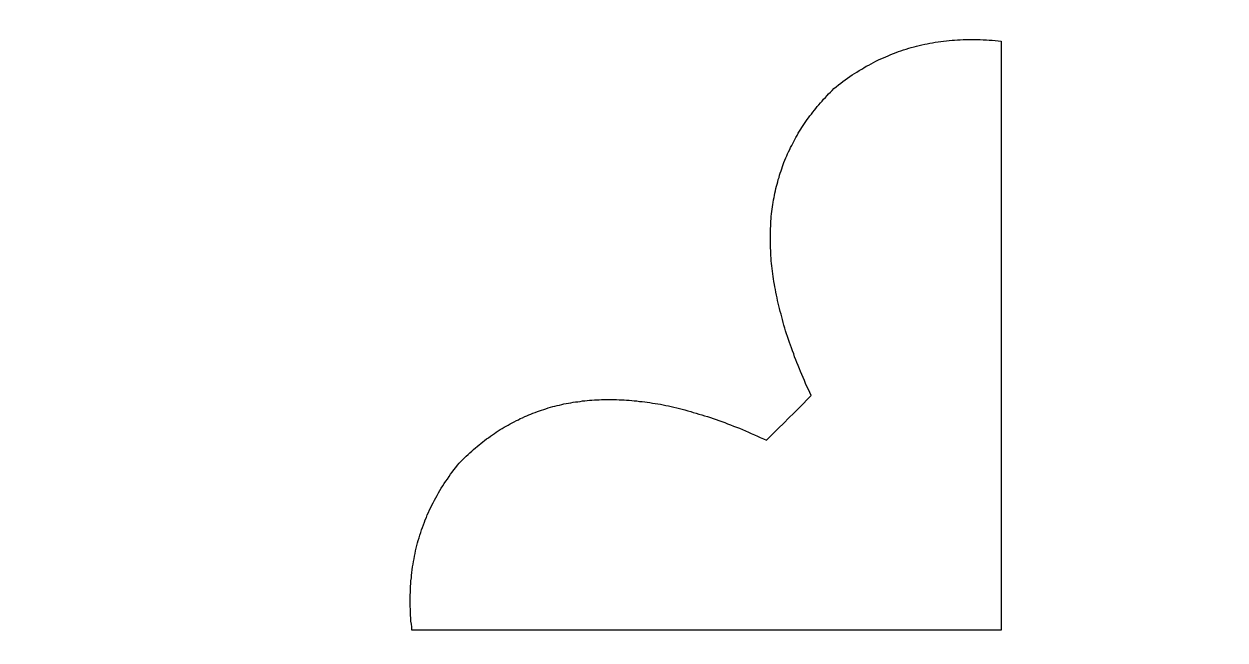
# Model space of a CAD drawing. Header units: centimetres. Extents: x -27 to -9, y -0.6 to 9.
# Drawn here: x -17.731 to -17.088, y 4.623 to 4.953 of the extents above; entities that cross this region are included whole.
import ezdxf

# ---------------------------------------------------------------- set-up
doc = ezdxf.new("R2010")
doc.units = ezdxf.units.CM
doc.header["$MEASUREMENT"] = 0
doc.layers.add('layer 1', color=7, linetype='Continuous')

msp = doc.modelspace()

# ---------------------------------------------------------------- linework, layer by layer
at = {"layer": 'layer 1', "color": 39}
for points, knots in [([(-18.37453, 8.99738), (-18.37453, 8.99738), (-8.9959, 8.99738), (-8.9959, 8.99738), (-8.9959, 8.99738), (-8.9959, 8.99738), (-8.9959, 4.42195), (-8.9959, 4.42195), (-8.9959, 4.42195), (-8.9959, 4.42195), (-18.37453, 4.42195), (-18.37453, 4.42195), (-18.37453, 4.42195), (-18.37453, 4.42195), (-18.37453, 8.99738), (-18.37453, 8.99738)], [0, 0, 0, 0, 0.2, 0.2, 0.2, 0.2, 0.4, 0.4, 0.4, 0.4, 0.6, 0.6, 0.6, 0.6, 1, 1, 1, 1]), ([(-18.25833, 8.86746), (-18.25833, 8.86746), (-9.11209, 8.86746), (-9.11209, 8.86746), (-9.11209, 8.86746), (-9.11209, 8.86746), (-9.11209, 4.52442), (-9.11209, 4.52442), (-9.11209, 4.52442), (-9.11209, 4.52442), (-18.25833, 4.52442), (-18.25833, 4.52442), (-18.25833, 4.52442), (-18.25833, 4.52442), (-18.25833, 8.86746), (-18.25833, 8.86746)], [0, 0, 0, 0, 0.2, 0.2, 0.2, 0.2, 0.4, 0.4, 0.4, 0.4, 0.6, 0.6, 0.6, 0.6, 1, 1, 1, 1]), ([(-17.33335, 4.73005), (-17.33335, 4.73005), (-17.33335, 4.73005), (-17.33335, 4.73005), (-17.33335, 4.73005), (-17.33335, 4.73005), (-17.33502, 4.73084), (-17.33502, 4.73084), (-17.33502, 4.73084), (-17.33502, 4.73084), (-17.33669, 4.73153), (-17.33669, 4.73153), (-17.33669, 4.73153), (-17.33669, 4.73153), (-17.33817, 4.73222), (-17.33817, 4.73222), (-17.33817, 4.73222), (-17.33817, 4.73222), (-17.33984, 4.733), (-17.33984, 4.733), (-17.33984, 4.733), (-17.33984, 4.733), (-17.34151, 4.73369), (-17.34151, 4.73369), (-17.34151, 4.73369), (-17.34151, 4.73369), (-17.34309, 4.73438), (-17.34309, 4.73438), (-17.34309, 4.73438), (-17.34309, 4.73438), (-17.34466, 4.73507), (-17.34466, 4.73507), (-17.34466, 4.73507), (-17.34466, 4.73507), (-17.34624, 4.73576), (-17.34624, 4.73576), (-17.34624, 4.73576), (-17.34624, 4.73576), (-17.34791, 4.73645), (-17.34791, 4.73645), (-17.34791, 4.73645), (-17.34791, 4.73645), (-17.34938, 4.73713), (-17.34938, 4.73713), (-17.34938, 4.73713), (-17.34938, 4.73713), (-17.35096, 4.73763), (-17.35096, 4.73763), (-17.35096, 4.73763), (-17.35096, 4.73763), (-17.35263, 4.73832), (-17.35263, 4.73832), (-17.35263, 4.73832), (-17.35263, 4.73832), (-17.3542, 4.73891), (-17.3542, 4.73891), (-17.3542, 4.73891), (-17.3542, 4.73891), (-17.35568, 4.7395), (-17.35568, 4.7395), (-17.35568, 4.7395), (-17.35568, 4.7395), (-17.35725, 4.74009), (-17.35725, 4.74009), (-17.35725, 4.74009), (-17.35725, 4.74009), (-17.35883, 4.74058), (-17.35883, 4.74058), (-17.35883, 4.74058), (-17.35883, 4.74058), (-17.3604, 4.74117), (-17.3604, 4.74117), (-17.3604, 4.74117), (-17.3604, 4.74117), (-17.36188, 4.74176), (-17.36188, 4.74176), (-17.36188, 4.74176), (-17.36188, 4.74176), (-17.36345, 4.74225), (-17.36345, 4.74225), (-17.36345, 4.74225), (-17.36345, 4.74225), (-17.36503, 4.74274), (-17.36503, 4.74274), (-17.36503, 4.74274), (-17.36503, 4.74274), (-17.3665, 4.74323), (-17.3665, 4.74323), (-17.3665, 4.74323), (-17.3665, 4.74323), (-17.36798, 4.74363), (-17.36798, 4.74363), (-17.36798, 4.74363), (-17.36798, 4.74363), (-17.36955, 4.74412), (-17.36955, 4.74412), (-17.36955, 4.74412), (-17.36955, 4.74412), (-17.37103, 4.74461), (-17.37103, 4.74461), (-17.37103, 4.74461), (-17.37103, 4.74461), (-17.3726, 4.74501), (-17.3726, 4.74501), (-17.3726, 4.74501), (-17.3726, 4.74501), (-17.37398, 4.7455), (-17.37398, 4.7455), (-17.37398, 4.7455), (-17.37398, 4.7455), (-17.37556, 4.74589), (-17.37556, 4.74589), (-17.37556, 4.74589), (-17.37556, 4.74589), (-17.37703, 4.74628), (-17.37703, 4.74628), (-17.37703, 4.74628), (-17.37703, 4.74628), (-17.37851, 4.74668), (-17.37851, 4.74668), (-17.37851, 4.74668), (-17.37851, 4.74668), (-17.37998, 4.74707), (-17.37998, 4.74707), (-17.37998, 4.74707), (-17.37998, 4.74707), (-17.38146, 4.74737), (-17.38146, 4.74737), (-17.38146, 4.74737), (-17.38146, 4.74737), (-17.38293, 4.74776), (-17.38293, 4.74776), (-17.38293, 4.74776), (-17.38293, 4.74776), (-17.38441, 4.74806), (-17.38441, 4.74806), (-17.38441, 4.74806), (-17.38441, 4.74806), (-17.38589, 4.74845), (-17.38589, 4.74845), (-17.38589, 4.74845), (-17.38589, 4.74845), (-17.38726, 4.74874), (-17.38726, 4.74874), (-17.38726, 4.74874), (-17.38726, 4.74874), (-17.38874, 4.74904), (-17.38874, 4.74904), (-17.38874, 4.74904), (-17.38874, 4.74904), (-17.39012, 4.74933), (-17.39012, 4.74933), (-17.39012, 4.74933), (-17.39012, 4.74933), (-17.39159, 4.74953), (-17.39159, 4.74953), (-17.39159, 4.74953), (-17.39159, 4.74953), (-17.39297, 4.74983), (-17.39297, 4.74983), (-17.39297, 4.74983), (-17.39297, 4.74983), (-17.39445, 4.74993), (-17.39445, 4.74993), (-17.39445, 4.74993), (-17.39445, 4.74993), (-17.39582, 4.75022), (-17.39582, 4.75022), (-17.39582, 4.75022), (-17.39582, 4.75022), (-17.3973, 4.75042), (-17.3973, 4.75042), (-17.3973, 4.75042), (-17.3973, 4.75042), (-17.39858, 4.75061), (-17.39858, 4.75061), (-17.39858, 4.75061), (-17.39858, 4.75061), (-17.40005, 4.75081), (-17.40005, 4.75081), (-17.40005, 4.75081), (-17.40005, 4.75081), (-17.40143, 4.75091), (-17.40143, 4.75091), (-17.40143, 4.75091), (-17.40143, 4.75091), (-17.40281, 4.75111), (-17.40281, 4.75111), (-17.40281, 4.75111), (-17.40281, 4.75111), (-17.40428, 4.7512), (-17.40428, 4.7512), (-17.40428, 4.7512), (-17.40428, 4.7512), (-17.40556, 4.7514), (-17.40556, 4.7514), (-17.40556, 4.7514), (-17.40556, 4.7514), (-17.40694, 4.7515), (-17.40694, 4.7515), (-17.40694, 4.7515), (-17.40694, 4.7515), (-17.40832, 4.7516), (-17.40832, 4.7516), (-17.40832, 4.7516), (-17.40832, 4.7516), (-17.4097, 4.7517), (-17.4097, 4.7517), (-17.4097, 4.7517), (-17.4097, 4.7517), (-17.41097, 4.75179), (-17.41097, 4.75179), (-17.41097, 4.75179), (-17.41097, 4.75179), (-17.41235, 4.75179), (-17.41235, 4.75179), (-17.41235, 4.75179), (-17.41235, 4.75179), (-17.41373, 4.75189), (-17.41373, 4.75189), (-17.41373, 4.75189), (-17.41373, 4.75189), (-17.41511, 4.75189), (-17.41511, 4.75189), (-17.41511, 4.75189), (-17.41511, 4.75189), (-17.41639, 4.75189), (-17.41639, 4.75189), (-17.41639, 4.75189), (-17.41639, 4.75189), (-17.41767, 4.75189), (-17.41767, 4.75189), (-17.41767, 4.75189), (-17.41767, 4.75189), (-17.41904, 4.75189), (-17.41904, 4.75189), (-17.41904, 4.75189), (-17.41904, 4.75189), (-17.42032, 4.75189), (-17.42032, 4.75189), (-17.42032, 4.75189), (-17.42032, 4.75189), (-17.4217, 4.75189), (-17.4217, 4.75189), (-17.4217, 4.75189), (-17.4217, 4.75189), (-17.42298, 4.75179), (-17.42298, 4.75179), (-17.42298, 4.75179), (-17.42298, 4.75179), (-17.42426, 4.75179), (-17.42426, 4.75179), (-17.42426, 4.75179), (-17.42426, 4.75179), (-17.42554, 4.7517), (-17.42554, 4.7517), (-17.42554, 4.7517), (-17.42554, 4.7517), (-17.42691, 4.7516), (-17.42691, 4.7516), (-17.42691, 4.7516), (-17.42691, 4.7516), (-17.42819, 4.7515), (-17.42819, 4.7515), (-17.42819, 4.7515), (-17.42819, 4.7515), (-17.42937, 4.7514), (-17.42937, 4.7514), (-17.42937, 4.7514), (-17.42937, 4.7514), (-17.43065, 4.7512), (-17.43065, 4.7512), (-17.43065, 4.7512), (-17.43065, 4.7512), (-17.43193, 4.75111), (-17.43193, 4.75111), (-17.43193, 4.75111), (-17.43193, 4.75111), (-17.43321, 4.75091), (-17.43321, 4.75091), (-17.43321, 4.75091), (-17.43321, 4.75091), (-17.43449, 4.75071), (-17.43449, 4.75071), (-17.43449, 4.75071), (-17.43449, 4.75071), (-17.43567, 4.75061), (-17.43567, 4.75061), (-17.43567, 4.75061), (-17.43567, 4.75061), (-17.43695, 4.75042), (-17.43695, 4.75042), (-17.43695, 4.75042), (-17.43695, 4.75042), (-17.43823, 4.75012), (-17.43823, 4.75012), (-17.43823, 4.75012), (-17.43823, 4.75012), (-17.43941, 4.74993), (-17.43941, 4.74993), (-17.43941, 4.74993), (-17.43941, 4.74993), (-17.44069, 4.74983), (-17.44069, 4.74983), (-17.44069, 4.74983), (-17.44069, 4.74983), (-17.44187, 4.74953), (-17.44187, 4.74953), (-17.44187, 4.74953), (-17.44187, 4.74953), (-17.44305, 4.74924), (-17.44305, 4.74924), (-17.44305, 4.74924), (-17.44305, 4.74924), (-17.44433, 4.74894), (-17.44433, 4.74894), (-17.44433, 4.74894), (-17.44433, 4.74894), (-17.44551, 4.74865), (-17.44551, 4.74865), (-17.44551, 4.74865), (-17.44551, 4.74865), (-17.44679, 4.74835), (-17.44679, 4.74835), (-17.44679, 4.74835), (-17.44679, 4.74835), (-17.44787, 4.74806), (-17.44787, 4.74806), (-17.44787, 4.74806), (-17.44787, 4.74806), (-17.44905, 4.74776), (-17.44905, 4.74776), (-17.44905, 4.74776), (-17.44905, 4.74776), (-17.45033, 4.74737), (-17.45033, 4.74737), (-17.45033, 4.74737), (-17.45033, 4.74737), (-17.45151, 4.74697), (-17.45151, 4.74697), (-17.45151, 4.74697), (-17.45151, 4.74697), (-17.45269, 4.74658), (-17.45269, 4.74658), (-17.45269, 4.74658), (-17.45269, 4.74658), (-17.45387, 4.74619), (-17.45387, 4.74619), (-17.45387, 4.74619), (-17.45387, 4.74619), (-17.45495, 4.74579), (-17.45495, 4.74579), (-17.45495, 4.74579), (-17.45495, 4.74579), (-17.45613, 4.7454), (-17.45613, 4.7454), (-17.45613, 4.7454), (-17.45613, 4.7454), (-17.45732, 4.74501), (-17.45732, 4.74501), (-17.45732, 4.74501), (-17.45732, 4.74501), (-17.4585, 4.74451), (-17.4585, 4.74451), (-17.4585, 4.74451), (-17.4585, 4.74451), (-17.45958, 4.74402), (-17.45958, 4.74402), (-17.45958, 4.74402), (-17.45958, 4.74402), (-17.46066, 4.74363), (-17.46066, 4.74363), (-17.46066, 4.74363), (-17.46066, 4.74363), (-17.46184, 4.74323), (-17.46184, 4.74323), (-17.46184, 4.74323), (-17.46184, 4.74323), (-17.46292, 4.74274), (-17.46292, 4.74274), (-17.46292, 4.74274), (-17.46292, 4.74274), (-17.4641, 4.74215), (-17.4641, 4.74215), (-17.4641, 4.74215), (-17.4641, 4.74215), (-17.46528, 4.74166), (-17.46528, 4.74166), (-17.46528, 4.74166), (-17.46528, 4.74166), (-17.46627, 4.74107), (-17.46627, 4.74107), (-17.46627, 4.74107), (-17.46627, 4.74107), (-17.46735, 4.74058), (-17.46735, 4.74058), (-17.46735, 4.74058), (-17.46735, 4.74058), (-17.46853, 4.73999), (-17.46853, 4.73999), (-17.46853, 4.73999), (-17.46853, 4.73999), (-17.46961, 4.7394), (-17.46961, 4.7394), (-17.46961, 4.7394), (-17.46961, 4.7394), (-17.4707, 4.73881), (-17.4707, 4.73881), (-17.4707, 4.73881), (-17.4707, 4.73881), (-17.47178, 4.73822), (-17.47178, 4.73822), (-17.47178, 4.73822), (-17.47178, 4.73822), (-17.47276, 4.73753), (-17.47276, 4.73753), (-17.47276, 4.73753), (-17.47276, 4.73753), (-17.47384, 4.73704), (-17.47384, 4.73704), (-17.47384, 4.73704), (-17.47384, 4.73704), (-17.47493, 4.73635), (-17.47493, 4.73635), (-17.47493, 4.73635), (-17.47493, 4.73635), (-17.47601, 4.73576), (-17.47601, 4.73576), (-17.47601, 4.73576), (-17.47601, 4.73576), (-17.47709, 4.73507), (-17.47709, 4.73507), (-17.47709, 4.73507), (-17.47709, 4.73507), (-17.47817, 4.73438), (-17.47817, 4.73438), (-17.47817, 4.73438), (-17.47817, 4.73438), (-17.47916, 4.73359), (-17.47916, 4.73359), (-17.47916, 4.73359), (-17.47916, 4.73359), (-17.48024, 4.7329), (-17.48024, 4.7329), (-17.48024, 4.7329), (-17.48024, 4.7329), (-17.48122, 4.73222), (-17.48122, 4.73222), (-17.48122, 4.73222), (-17.48122, 4.73222), (-17.48231, 4.73143), (-17.48231, 4.73143), (-17.48231, 4.73143), (-17.48231, 4.73143), (-17.48329, 4.73074), (-17.48329, 4.73074), (-17.48329, 4.73074), (-17.48329, 4.73074), (-17.48437, 4.72995), (-17.48437, 4.72995), (-17.48437, 4.72995), (-17.48437, 4.72995), (-17.48526, 4.72917), (-17.48526, 4.72917), (-17.48526, 4.72917), (-17.48526, 4.72917), (-17.48634, 4.72838), (-17.48634, 4.72838), (-17.48634, 4.72838), (-17.48634, 4.72838), (-17.48732, 4.72759), (-17.48732, 4.72759), (-17.48732, 4.72759), (-17.48732, 4.72759), (-17.48831, 4.72671), (-17.48831, 4.72671), (-17.48831, 4.72671), (-17.48831, 4.72671), (-17.48929, 4.72592), (-17.48929, 4.72592), (-17.48929, 4.72592), (-17.48929, 4.72592), (-17.49037, 4.72513), (-17.49037, 4.72513), (-17.49037, 4.72513), (-17.49037, 4.72513), (-17.49126, 4.72425), (-17.49126, 4.72425), (-17.49126, 4.72425), (-17.49126, 4.72425), (-17.49224, 4.72336), (-17.49224, 4.72336), (-17.49224, 4.72336), (-17.49224, 4.72336), (-17.49323, 4.72247), (-17.49323, 4.72247), (-17.49323, 4.72247), (-17.49323, 4.72247), (-17.49421, 4.72159), (-17.49421, 4.72159), (-17.49421, 4.72159), (-17.49421, 4.72159), (-17.4951, 4.72061), (-17.4951, 4.72061), (-17.4951, 4.72061), (-17.4951, 4.72061), (-17.49608, 4.71972), (-17.49608, 4.71972), (-17.49608, 4.71972), (-17.49608, 4.71972), (-17.49697, 4.71883), (-17.49697, 4.71883), (-17.49697, 4.71883), (-17.49697, 4.71883), (-17.49795, 4.71785), (-17.49795, 4.71785), (-17.49795, 4.71785), (-17.49795, 4.71785), (-17.49795, 4.71785), (-17.49795, 4.71785), (-17.49795, 4.71785), (-17.49795, 4.71785), (-17.49893, 4.71667), (-17.49893, 4.71667), (-17.49893, 4.71667), (-17.49893, 4.71667), (-17.49982, 4.71549), (-17.49982, 4.71549), (-17.49982, 4.71549), (-17.49982, 4.71549), (-17.5008, 4.71421), (-17.5008, 4.71421), (-17.5008, 4.71421), (-17.5008, 4.71421), (-17.50169, 4.71303), (-17.50169, 4.71303), (-17.50169, 4.71303), (-17.50169, 4.71303), (-17.50267, 4.71185), (-17.50267, 4.71185), (-17.50267, 4.71185), (-17.50267, 4.71185), (-17.50346, 4.71057), (-17.50346, 4.71057), (-17.50346, 4.71057), (-17.50346, 4.71057), (-17.50434, 4.70929), (-17.50434, 4.70929), (-17.50434, 4.70929), (-17.50434, 4.70929), (-17.50513, 4.70811), (-17.50513, 4.70811), (-17.50513, 4.70811), (-17.50513, 4.70811), (-17.50602, 4.70683), (-17.50602, 4.70683), (-17.50602, 4.70683), (-17.50602, 4.70683), (-17.5068, 4.70565), (-17.5068, 4.70565), (-17.5068, 4.70565), (-17.5068, 4.70565), (-17.50759, 4.70437), (-17.50759, 4.70437), (-17.50759, 4.70437), (-17.50759, 4.70437), (-17.50838, 4.70309), (-17.50838, 4.70309), (-17.50838, 4.70309), (-17.50838, 4.70309), (-17.50917, 4.70181), (-17.50917, 4.70181), (-17.50917, 4.70181), (-17.50917, 4.70181), (-17.50976, 4.70053), (-17.50976, 4.70053), (-17.50976, 4.70053), (-17.50976, 4.70053), (-17.51054, 4.69926), (-17.51054, 4.69926), (-17.51054, 4.69926), (-17.51054, 4.69926), (-17.51123, 4.69798), (-17.51123, 4.69798), (-17.51123, 4.69798), (-17.51123, 4.69798), (-17.51192, 4.6966), (-17.51192, 4.6966), (-17.51192, 4.6966), (-17.51192, 4.6966), (-17.51261, 4.69532), (-17.51261, 4.69532), (-17.51261, 4.69532), (-17.51261, 4.69532), (-17.5132, 4.69404), (-17.5132, 4.69404), (-17.5132, 4.69404), (-17.5132, 4.69404), (-17.51389, 4.69276), (-17.51389, 4.69276), (-17.51389, 4.69276), (-17.51389, 4.69276), (-17.51448, 4.69138), (-17.51448, 4.69138), (-17.51448, 4.69138), (-17.51448, 4.69138), (-17.51507, 4.69001), (-17.51507, 4.69001), (-17.51507, 4.69001), (-17.51507, 4.69001), (-17.51556, 4.68873), (-17.51556, 4.68873), (-17.51556, 4.68873), (-17.51556, 4.68873), (-17.51615, 4.68745), (-17.51615, 4.68745), (-17.51615, 4.68745), (-17.51615, 4.68745), (-17.51664, 4.68607), (-17.51664, 4.68607), (-17.51664, 4.68607), (-17.51664, 4.68607), (-17.51714, 4.68469), (-17.51714, 4.68469), (-17.51714, 4.68469), (-17.51714, 4.68469), (-17.51773, 4.68332), (-17.51773, 4.68332), (-17.51773, 4.68332), (-17.51773, 4.68332), (-17.51822, 4.68204), (-17.51822, 4.68204), (-17.51822, 4.68204), (-17.51822, 4.68204), (-17.51861, 4.68056), (-17.51861, 4.68056), (-17.51861, 4.68056), (-17.51861, 4.68056), (-17.5191, 4.67918), (-17.5191, 4.67918), (-17.5191, 4.67918), (-17.5191, 4.67918), (-17.5195, 4.67781), (-17.5195, 4.67781), (-17.5195, 4.67781), (-17.5195, 4.67781), (-17.51989, 4.67633), (-17.51989, 4.67633), (-17.51989, 4.67633), (-17.51989, 4.67633), (-17.52028, 4.67505), (-17.52028, 4.67505), (-17.52028, 4.67505), (-17.52028, 4.67505), (-17.52068, 4.67358), (-17.52068, 4.67358), (-17.52068, 4.67358), (-17.52068, 4.67358), (-17.52107, 4.6722), (-17.52107, 4.6722), (-17.52107, 4.6722), (-17.52107, 4.6722), (-17.52137, 4.67072), (-17.52137, 4.67072), (-17.52137, 4.67072), (-17.52137, 4.67072), (-17.52166, 4.66935), (-17.52166, 4.66935), (-17.52166, 4.66935), (-17.52166, 4.66935), (-17.52196, 4.66787), (-17.52196, 4.66787), (-17.52196, 4.66787), (-17.52196, 4.66787), (-17.52215, 4.66649), (-17.52215, 4.66649), (-17.52215, 4.66649), (-17.52215, 4.66649), (-17.52245, 4.66502), (-17.52245, 4.66502), (-17.52245, 4.66502), (-17.52245, 4.66502), (-17.52274, 4.66364), (-17.52274, 4.66364), (-17.52274, 4.66364), (-17.52274, 4.66364), (-17.52294, 4.66216), (-17.52294, 4.66216), (-17.52294, 4.66216), (-17.52294, 4.66216), (-17.52314, 4.66059), (-17.52314, 4.66059), (-17.52314, 4.66059), (-17.52314, 4.66059), (-17.52333, 4.65911), (-17.52333, 4.65911), (-17.52333, 4.65911), (-17.52333, 4.65911), (-17.52353, 4.65764), (-17.52353, 4.65764), (-17.52353, 4.65764), (-17.52353, 4.65764), (-17.52363, 4.65626), (-17.52363, 4.65626), (-17.52363, 4.65626), (-17.52363, 4.65626), (-17.52383, 4.65469), (-17.52383, 4.65469), (-17.52383, 4.65469), (-17.52383, 4.65469), (-17.52392, 4.65321), (-17.52392, 4.65321), (-17.52392, 4.65321), (-17.52392, 4.65321), (-17.52402, 4.65164), (-17.52402, 4.65164), (-17.52402, 4.65164), (-17.52402, 4.65164), (-17.52412, 4.65026), (-17.52412, 4.65026), (-17.52412, 4.65026), (-17.52412, 4.65026), (-17.52412, 4.64868), (-17.52412, 4.64868), (-17.52412, 4.64868), (-17.52412, 4.64868), (-17.52422, 4.64711), (-17.52422, 4.64711), (-17.52422, 4.64711), (-17.52422, 4.64711), (-17.52422, 4.64554), (-17.52422, 4.64554), (-17.52422, 4.64554), (-17.52422, 4.64554), (-17.52422, 4.64416), (-17.52422, 4.64416), (-17.52422, 4.64416), (-17.52422, 4.64416), (-17.52422, 4.64258), (-17.52422, 4.64258), (-17.52422, 4.64258), (-17.52422, 4.64258), (-17.52422, 4.64101), (-17.52422, 4.64101), (-17.52422, 4.64101), (-17.52422, 4.64101), (-17.52412, 4.63944), (-17.52412, 4.63944), (-17.52412, 4.63944), (-17.52412, 4.63944), (-17.52412, 4.63786), (-17.52412, 4.63786), (-17.52412, 4.63786), (-17.52412, 4.63786), (-17.52402, 4.63629), (-17.52402, 4.63629), (-17.52402, 4.63629), (-17.52402, 4.63629), (-17.52392, 4.63471), (-17.52392, 4.63471), (-17.52392, 4.63471), (-17.52392, 4.63471), (-17.52383, 4.63314), (-17.52383, 4.63314), (-17.52383, 4.63314), (-17.52383, 4.63314), (-17.52363, 4.63156), (-17.52363, 4.63156), (-17.52363, 4.63156), (-17.52363, 4.63156), (-17.52343, 4.62999), (-17.52343, 4.62999), (-17.52343, 4.62999), (-17.52343, 4.62999), (-17.52333, 4.62832), (-17.52333, 4.62832), (-17.52333, 4.62832), (-17.52333, 4.62832), (-17.20771, 4.62832), (-17.20771, 4.62832), (-17.20771, 4.62832), (-17.20771, 4.62832), (-17.20771, 4.94395), (-17.20771, 4.94395), (-17.20771, 4.94395), (-17.20771, 4.94395), (-17.20771, 4.94395), (-17.20771, 4.94395), (-17.20771, 4.94395), (-17.20771, 4.94395), (-17.20928, 4.94414), (-17.20928, 4.94414), (-17.20928, 4.94414), (-17.20928, 4.94414), (-17.21085, 4.94424), (-17.21085, 4.94424), (-17.21085, 4.94424), (-17.21085, 4.94424), (-17.21253, 4.94444), (-17.21253, 4.94444), (-17.21253, 4.94444), (-17.21253, 4.94444), (-17.2141, 4.94454), (-17.2141, 4.94454), (-17.2141, 4.94454), (-17.2141, 4.94454), (-17.21558, 4.94463), (-17.21558, 4.94463), (-17.21558, 4.94463), (-17.21558, 4.94463), (-17.21725, 4.94473), (-17.21725, 4.94473), (-17.21725, 4.94473), (-17.21725, 4.94473), (-17.21882, 4.94483), (-17.21882, 4.94483), (-17.21882, 4.94483), (-17.21882, 4.94483), (-17.2203, 4.94483), (-17.2203, 4.94483), (-17.2203, 4.94483), (-17.2203, 4.94483), (-17.22187, 4.94483), (-17.22187, 4.94483), (-17.22187, 4.94483), (-17.22187, 4.94483), (-17.22345, 4.94493), (-17.22345, 4.94493), (-17.22345, 4.94493), (-17.22345, 4.94493), (-17.22502, 4.94483), (-17.22502, 4.94483), (-17.22502, 4.94483), (-17.22502, 4.94483), (-17.2264, 4.94483), (-17.2264, 4.94483), (-17.2264, 4.94483), (-17.2264, 4.94483), (-17.22797, 4.94483), (-17.22797, 4.94483), (-17.22797, 4.94483), (-17.22797, 4.94483), (-17.22955, 4.94473), (-17.22955, 4.94473), (-17.22955, 4.94473), (-17.22955, 4.94473), (-17.23102, 4.94463), (-17.23102, 4.94463), (-17.23102, 4.94463), (-17.23102, 4.94463), (-17.2326, 4.94454), (-17.2326, 4.94454), (-17.2326, 4.94454), (-17.2326, 4.94454), (-17.23397, 4.94444), (-17.23397, 4.94444), (-17.23397, 4.94444), (-17.23397, 4.94444), (-17.23555, 4.94434), (-17.23555, 4.94434), (-17.23555, 4.94434), (-17.23555, 4.94434), (-17.23702, 4.94414), (-17.23702, 4.94414), (-17.23702, 4.94414), (-17.23702, 4.94414), (-17.2385, 4.94395), (-17.2385, 4.94395), (-17.2385, 4.94395), (-17.2385, 4.94395), (-17.23998, 4.94375), (-17.23998, 4.94375), (-17.23998, 4.94375), (-17.23998, 4.94375), (-17.24145, 4.94355), (-17.24145, 4.94355), (-17.24145, 4.94355), (-17.24145, 4.94355), (-17.24293, 4.94336), (-17.24293, 4.94336), (-17.24293, 4.94336), (-17.24293, 4.94336), (-17.2444, 4.94306), (-17.2444, 4.94306), (-17.2444, 4.94306), (-17.2444, 4.94306), (-17.24578, 4.94286), (-17.24578, 4.94286), (-17.24578, 4.94286), (-17.24578, 4.94286), (-17.24726, 4.94257), (-17.24726, 4.94257), (-17.24726, 4.94257), (-17.24726, 4.94257), (-17.24863, 4.94227), (-17.24863, 4.94227), (-17.24863, 4.94227), (-17.24863, 4.94227), (-17.25011, 4.94198), (-17.25011, 4.94198), (-17.25011, 4.94198), (-17.25011, 4.94198), (-17.25149, 4.94158), (-17.25149, 4.94158), (-17.25149, 4.94158), (-17.25149, 4.94158), (-17.25296, 4.94129), (-17.25296, 4.94129), (-17.25296, 4.94129), (-17.25296, 4.94129), (-17.25434, 4.9409), (-17.25434, 4.9409), (-17.25434, 4.9409), (-17.25434, 4.9409), (-17.25582, 4.9405), (-17.25582, 4.9405), (-17.25582, 4.9405), (-17.25582, 4.9405), (-17.25719, 4.94021), (-17.25719, 4.94021), (-17.25719, 4.94021), (-17.25719, 4.94021), (-17.25847, 4.93972), (-17.25847, 4.93972), (-17.25847, 4.93972), (-17.25847, 4.93972), (-17.25995, 4.93932), (-17.25995, 4.93932), (-17.25995, 4.93932), (-17.25995, 4.93932), (-17.26133, 4.93883), (-17.26133, 4.93883), (-17.26133, 4.93883), (-17.26133, 4.93883), (-17.2627, 4.93834), (-17.2627, 4.93834), (-17.2627, 4.93834), (-17.2627, 4.93834), (-17.26398, 4.93785), (-17.26398, 4.93785), (-17.26398, 4.93785), (-17.26398, 4.93785), (-17.26536, 4.93726), (-17.26536, 4.93726), (-17.26536, 4.93726), (-17.26536, 4.93726), (-17.26674, 4.93676), (-17.26674, 4.93676), (-17.26674, 4.93676), (-17.26674, 4.93676), (-17.26812, 4.93617), (-17.26812, 4.93617), (-17.26812, 4.93617), (-17.26812, 4.93617), (-17.26949, 4.93558), (-17.26949, 4.93558), (-17.26949, 4.93558), (-17.26949, 4.93558), (-17.27067, 4.93499), (-17.27067, 4.93499), (-17.27067, 4.93499), (-17.27067, 4.93499), (-17.27205, 4.9344), (-17.27205, 4.9344), (-17.27205, 4.9344), (-17.27205, 4.9344), (-17.27343, 4.93391), (-17.27343, 4.93391), (-17.27343, 4.93391), (-17.27343, 4.93391), (-17.27471, 4.93322), (-17.27471, 4.93322), (-17.27471, 4.93322), (-17.27471, 4.93322), (-17.27599, 4.93253), (-17.27599, 4.93253), (-17.27599, 4.93253), (-17.27599, 4.93253), (-17.27727, 4.93184), (-17.27727, 4.93184), (-17.27727, 4.93184), (-17.27727, 4.93184), (-17.27854, 4.93116), (-17.27854, 4.93116), (-17.27854, 4.93116), (-17.27854, 4.93116), (-17.27992, 4.93047), (-17.27992, 4.93047), (-17.27992, 4.93047), (-17.27992, 4.93047), (-17.2812, 4.92968), (-17.2812, 4.92968), (-17.2812, 4.92968), (-17.2812, 4.92968), (-17.28238, 4.92889), (-17.28238, 4.92889), (-17.28238, 4.92889), (-17.28238, 4.92889), (-17.28366, 4.9282), (-17.28366, 4.9282), (-17.28366, 4.9282), (-17.28366, 4.9282), (-17.28494, 4.92742), (-17.28494, 4.92742), (-17.28494, 4.92742), (-17.28494, 4.92742), (-17.28622, 4.92663), (-17.28622, 4.92663), (-17.28622, 4.92663), (-17.28622, 4.92663), (-17.2875, 4.92584), (-17.2875, 4.92584), (-17.2875, 4.92584), (-17.2875, 4.92584), (-17.28868, 4.92496), (-17.28868, 4.92496), (-17.28868, 4.92496), (-17.28868, 4.92496), (-17.28996, 4.92407), (-17.28996, 4.92407), (-17.28996, 4.92407), (-17.28996, 4.92407), (-17.29114, 4.92319), (-17.29114, 4.92319), (-17.29114, 4.92319), (-17.29114, 4.92319), (-17.29242, 4.9223), (-17.29242, 4.9223), (-17.29242, 4.9223), (-17.29242, 4.9223), (-17.2936, 4.92142), (-17.2936, 4.92142), (-17.2936, 4.92142), (-17.2936, 4.92142), (-17.29478, 4.92053), (-17.29478, 4.92053), (-17.29478, 4.92053), (-17.29478, 4.92053), (-17.29596, 4.91955), (-17.29596, 4.91955), (-17.29596, 4.91955), (-17.29596, 4.91955), (-17.29724, 4.91856), (-17.29724, 4.91856), (-17.29724, 4.91856), (-17.29724, 4.91856), (-17.29724, 4.91856), (-17.29724, 4.91856), (-17.29724, 4.91856), (-17.29724, 4.91856), (-17.29812, 4.91758), (-17.29812, 4.91758), (-17.29812, 4.91758), (-17.29812, 4.91758), (-17.29911, 4.91669), (-17.29911, 4.91669), (-17.29911, 4.91669), (-17.29911, 4.91669), (-17.30009, 4.91581), (-17.30009, 4.91581), (-17.30009, 4.91581), (-17.30009, 4.91581), (-17.30088, 4.91482), (-17.30088, 4.91482), (-17.30088, 4.91482), (-17.30088, 4.91482), (-17.30176, 4.91384), (-17.30176, 4.91384), (-17.30176, 4.91384), (-17.30176, 4.91384), (-17.30275, 4.91286), (-17.30275, 4.91286), (-17.30275, 4.91286), (-17.30275, 4.91286), (-17.30363, 4.91187), (-17.30363, 4.91187), (-17.30363, 4.91187), (-17.30363, 4.91187), (-17.30442, 4.91089), (-17.30442, 4.91089), (-17.30442, 4.91089), (-17.30442, 4.91089), (-17.30531, 4.9099), (-17.30531, 4.9099), (-17.30531, 4.9099), (-17.30531, 4.9099), (-17.30619, 4.90902), (-17.30619, 4.90902), (-17.30619, 4.90902), (-17.30619, 4.90902), (-17.30688, 4.90794), (-17.30688, 4.90794), (-17.30688, 4.90794), (-17.30688, 4.90794), (-17.30767, 4.90695), (-17.30767, 4.90695), (-17.30767, 4.90695), (-17.30767, 4.90695), (-17.30855, 4.90597), (-17.30855, 4.90597), (-17.30855, 4.90597), (-17.30855, 4.90597), (-17.30934, 4.90489), (-17.30934, 4.90489), (-17.30934, 4.90489), (-17.30934, 4.90489), (-17.31013, 4.9039), (-17.31013, 4.9039), (-17.31013, 4.9039), (-17.31013, 4.9039), (-17.31082, 4.90292), (-17.31082, 4.90292), (-17.31082, 4.90292), (-17.31082, 4.90292), (-17.3116, 4.90193), (-17.3116, 4.90193), (-17.3116, 4.90193), (-17.3116, 4.90193), (-17.31229, 4.90085), (-17.31229, 4.90085), (-17.31229, 4.90085), (-17.31229, 4.90085), (-17.31298, 4.89977), (-17.31298, 4.89977), (-17.31298, 4.89977), (-17.31298, 4.89977), (-17.31367, 4.89869), (-17.31367, 4.89869), (-17.31367, 4.89869), (-17.31367, 4.89869), (-17.31436, 4.8977), (-17.31436, 4.8977), (-17.31436, 4.8977), (-17.31436, 4.8977), (-17.31505, 4.89672), (-17.31505, 4.89672), (-17.31505, 4.89672), (-17.31505, 4.89672), (-17.31574, 4.89564), (-17.31574, 4.89564), (-17.31574, 4.89564), (-17.31574, 4.89564), (-17.31633, 4.89456), (-17.31633, 4.89456), (-17.31633, 4.89456), (-17.31633, 4.89456), (-17.31701, 4.89347), (-17.31701, 4.89347), (-17.31701, 4.89347), (-17.31701, 4.89347), (-17.3176, 4.89239), (-17.3176, 4.89239), (-17.3176, 4.89239), (-17.3176, 4.89239), (-17.31819, 4.89131), (-17.31819, 4.89131), (-17.31819, 4.89131), (-17.31819, 4.89131), (-17.31869, 4.89023), (-17.31869, 4.89023), (-17.31869, 4.89023), (-17.31869, 4.89023), (-17.31928, 4.88914), (-17.31928, 4.88914), (-17.31928, 4.88914), (-17.31928, 4.88914), (-17.31987, 4.88806), (-17.31987, 4.88806), (-17.31987, 4.88806), (-17.31987, 4.88806), (-17.32046, 4.88688), (-17.32046, 4.88688), (-17.32046, 4.88688), (-17.32046, 4.88688), (-17.32095, 4.8858), (-17.32095, 4.8858), (-17.32095, 4.8858), (-17.32095, 4.8858), (-17.32154, 4.88472), (-17.32154, 4.88472), (-17.32154, 4.88472), (-17.32154, 4.88472), (-17.32203, 4.88363), (-17.32203, 4.88363), (-17.32203, 4.88363), (-17.32203, 4.88363), (-17.32252, 4.88245), (-17.32252, 4.88245), (-17.32252, 4.88245), (-17.32252, 4.88245), (-17.32302, 4.88137), (-17.32302, 4.88137), (-17.32302, 4.88137), (-17.32302, 4.88137), (-17.32351, 4.88019), (-17.32351, 4.88019), (-17.32351, 4.88019), (-17.32351, 4.88019), (-17.324, 4.87901), (-17.324, 4.87901), (-17.324, 4.87901), (-17.324, 4.87901), (-17.32439, 4.87793), (-17.32439, 4.87793), (-17.32439, 4.87793), (-17.32439, 4.87793), (-17.32479, 4.87675), (-17.32479, 4.87675), (-17.32479, 4.87675), (-17.32479, 4.87675), (-17.32518, 4.87557), (-17.32518, 4.87557), (-17.32518, 4.87557), (-17.32518, 4.87557), (-17.32557, 4.87439), (-17.32557, 4.87439), (-17.32557, 4.87439), (-17.32557, 4.87439), (-17.32597, 4.87321), (-17.32597, 4.87321), (-17.32597, 4.87321), (-17.32597, 4.87321), (-17.32636, 4.87212), (-17.32636, 4.87212), (-17.32636, 4.87212), (-17.32636, 4.87212), (-17.32666, 4.87094), (-17.32666, 4.87094), (-17.32666, 4.87094), (-17.32666, 4.87094), (-17.32705, 4.86976), (-17.32705, 4.86976), (-17.32705, 4.86976), (-17.32705, 4.86976), (-17.32734, 4.86858), (-17.32734, 4.86858), (-17.32734, 4.86858), (-17.32734, 4.86858), (-17.32774, 4.8673), (-17.32774, 4.8673), (-17.32774, 4.8673), (-17.32774, 4.8673), (-17.32803, 4.86622), (-17.32803, 4.86622), (-17.32803, 4.86622), (-17.32803, 4.86622), (-17.32833, 4.86494), (-17.32833, 4.86494), (-17.32833, 4.86494), (-17.32833, 4.86494), (-17.32862, 4.86376), (-17.32862, 4.86376), (-17.32862, 4.86376), (-17.32862, 4.86376), (-17.32882, 4.86248), (-17.32882, 4.86248), (-17.32882, 4.86248), (-17.32882, 4.86248), (-17.32912, 4.8613), (-17.32912, 4.8613), (-17.32912, 4.8613), (-17.32912, 4.8613), (-17.32931, 4.86012), (-17.32931, 4.86012), (-17.32931, 4.86012), (-17.32931, 4.86012), (-17.32961, 4.85884), (-17.32961, 4.85884), (-17.32961, 4.85884), (-17.32961, 4.85884), (-17.3298, 4.85756), (-17.3298, 4.85756), (-17.3298, 4.85756), (-17.3298, 4.85756), (-17.33, 4.85638), (-17.33, 4.85638), (-17.33, 4.85638), (-17.33, 4.85638), (-17.3302, 4.8551), (-17.3302, 4.8551), (-17.3302, 4.8551), (-17.3302, 4.8551), (-17.33039, 4.85392), (-17.33039, 4.85392), (-17.33039, 4.85392), (-17.33039, 4.85392), (-17.33049, 4.85264), (-17.33049, 4.85264), (-17.33049, 4.85264), (-17.33049, 4.85264), (-17.33069, 4.85136), (-17.33069, 4.85136), (-17.33069, 4.85136), (-17.33069, 4.85136), (-17.33079, 4.84999), (-17.33079, 4.84999), (-17.33079, 4.84999), (-17.33079, 4.84999), (-17.33089, 4.84871), (-17.33089, 4.84871), (-17.33089, 4.84871), (-17.33089, 4.84871), (-17.33099, 4.84753), (-17.33099, 4.84753), (-17.33099, 4.84753), (-17.33099, 4.84753), (-17.33099, 4.84625), (-17.33099, 4.84625), (-17.33099, 4.84625), (-17.33099, 4.84625), (-17.33108, 4.84487), (-17.33108, 4.84487), (-17.33108, 4.84487), (-17.33108, 4.84487), (-17.33118, 4.84359), (-17.33118, 4.84359), (-17.33118, 4.84359), (-17.33118, 4.84359), (-17.33118, 4.84221), (-17.33118, 4.84221), (-17.33118, 4.84221), (-17.33118, 4.84221), (-17.33118, 4.84103), (-17.33118, 4.84103), (-17.33118, 4.84103), (-17.33118, 4.84103), (-17.33128, 4.83965), (-17.33128, 4.83965), (-17.33128, 4.83965), (-17.33128, 4.83965), (-17.33128, 4.83838), (-17.33128, 4.83838), (-17.33128, 4.83838), (-17.33128, 4.83838), (-17.33128, 4.837), (-17.33128, 4.837), (-17.33128, 4.837), (-17.33128, 4.837), (-17.33118, 4.83572), (-17.33118, 4.83572), (-17.33118, 4.83572), (-17.33118, 4.83572), (-17.33118, 4.83434), (-17.33118, 4.83434), (-17.33118, 4.83434), (-17.33118, 4.83434), (-17.33118, 4.83306), (-17.33118, 4.83306), (-17.33118, 4.83306), (-17.33118, 4.83306), (-17.33108, 4.83169), (-17.33108, 4.83169), (-17.33108, 4.83169), (-17.33108, 4.83169), (-17.33099, 4.83031), (-17.33099, 4.83031), (-17.33099, 4.83031), (-17.33099, 4.83031), (-17.33099, 4.82903), (-17.33099, 4.82903), (-17.33099, 4.82903), (-17.33099, 4.82903), (-17.33089, 4.82765), (-17.33089, 4.82765), (-17.33089, 4.82765), (-17.33089, 4.82765), (-17.33079, 4.82618), (-17.33079, 4.82618), (-17.33079, 4.82618), (-17.33079, 4.82618), (-17.33069, 4.8248), (-17.33069, 4.8248), (-17.33069, 4.8248), (-17.33069, 4.8248), (-17.33049, 4.82352), (-17.33049, 4.82352), (-17.33049, 4.82352), (-17.33049, 4.82352), (-17.33039, 4.82214), (-17.33039, 4.82214), (-17.33039, 4.82214), (-17.33039, 4.82214), (-17.3302, 4.82067), (-17.3302, 4.82067), (-17.3302, 4.82067), (-17.3302, 4.82067), (-17.33, 4.81929), (-17.33, 4.81929), (-17.33, 4.81929), (-17.33, 4.81929), (-17.3298, 4.81781), (-17.3298, 4.81781), (-17.3298, 4.81781), (-17.3298, 4.81781), (-17.32961, 4.81653), (-17.32961, 4.81653), (-17.32961, 4.81653), (-17.32961, 4.81653), (-17.32941, 4.81506), (-17.32941, 4.81506), (-17.32941, 4.81506), (-17.32941, 4.81506), (-17.32912, 4.81358), (-17.32912, 4.81358), (-17.32912, 4.81358), (-17.32912, 4.81358), (-17.32892, 4.8122), (-17.32892, 4.8122), (-17.32892, 4.8122), (-17.32892, 4.8122), (-17.32862, 4.81083), (-17.32862, 4.81083), (-17.32862, 4.81083), (-17.32862, 4.81083), (-17.32833, 4.80935), (-17.32833, 4.80935), (-17.32833, 4.80935), (-17.32833, 4.80935), (-17.32803, 4.80788), (-17.32803, 4.80788), (-17.32803, 4.80788), (-17.32803, 4.80788), (-17.32774, 4.8064), (-17.32774, 4.8064), (-17.32774, 4.8064), (-17.32774, 4.8064), (-17.32744, 4.80502), (-17.32744, 4.80502), (-17.32744, 4.80502), (-17.32744, 4.80502), (-17.32705, 4.80355), (-17.32705, 4.80355), (-17.32705, 4.80355), (-17.32705, 4.80355), (-17.32675, 4.80207), (-17.32675, 4.80207), (-17.32675, 4.80207), (-17.32675, 4.80207), (-17.32636, 4.80059), (-17.32636, 4.80059), (-17.32636, 4.80059), (-17.32636, 4.80059), (-17.32597, 4.79912), (-17.32597, 4.79912), (-17.32597, 4.79912), (-17.32597, 4.79912), (-17.32557, 4.79764), (-17.32557, 4.79764), (-17.32557, 4.79764), (-17.32557, 4.79764), (-17.32518, 4.79617), (-17.32518, 4.79617), (-17.32518, 4.79617), (-17.32518, 4.79617), (-17.32479, 4.79469), (-17.32479, 4.79469), (-17.32479, 4.79469), (-17.32479, 4.79469), (-17.32449, 4.79312), (-17.32449, 4.79312), (-17.32449, 4.79312), (-17.32449, 4.79312), (-17.324, 4.79174), (-17.324, 4.79174), (-17.324, 4.79174), (-17.324, 4.79174), (-17.32351, 4.79017), (-17.32351, 4.79017), (-17.32351, 4.79017), (-17.32351, 4.79017), (-17.32311, 4.78869), (-17.32311, 4.78869), (-17.32311, 4.78869), (-17.32311, 4.78869), (-17.32262, 4.78712), (-17.32262, 4.78712), (-17.32262, 4.78712), (-17.32262, 4.78712), (-17.32213, 4.78564), (-17.32213, 4.78564), (-17.32213, 4.78564), (-17.32213, 4.78564), (-17.32154, 4.78407), (-17.32154, 4.78407), (-17.32154, 4.78407), (-17.32154, 4.78407), (-17.32105, 4.78249), (-17.32105, 4.78249), (-17.32105, 4.78249), (-17.32105, 4.78249), (-17.32046, 4.78102), (-17.32046, 4.78102), (-17.32046, 4.78102), (-17.32046, 4.78102), (-17.31997, 4.77954), (-17.31997, 4.77954), (-17.31997, 4.77954), (-17.31997, 4.77954), (-17.31938, 4.77797), (-17.31938, 4.77797), (-17.31938, 4.77797), (-17.31938, 4.77797), (-17.31879, 4.77639), (-17.31879, 4.77639), (-17.31879, 4.77639), (-17.31879, 4.77639), (-17.31829, 4.77472), (-17.31829, 4.77472), (-17.31829, 4.77472), (-17.31829, 4.77472), (-17.3177, 4.77324), (-17.3177, 4.77324), (-17.3177, 4.77324), (-17.3177, 4.77324), (-17.31711, 4.77167), (-17.31711, 4.77167), (-17.31711, 4.77167), (-17.31711, 4.77167), (-17.31642, 4.77009), (-17.31642, 4.77009), (-17.31642, 4.77009), (-17.31642, 4.77009), (-17.31574, 4.76842), (-17.31574, 4.76842), (-17.31574, 4.76842), (-17.31574, 4.76842), (-17.31514, 4.76695), (-17.31514, 4.76695), (-17.31514, 4.76695), (-17.31514, 4.76695), (-17.31446, 4.76527), (-17.31446, 4.76527), (-17.31446, 4.76527), (-17.31446, 4.76527), (-17.31377, 4.7637), (-17.31377, 4.7637), (-17.31377, 4.7637), (-17.31377, 4.7637), (-17.31308, 4.76213), (-17.31308, 4.76213), (-17.31308, 4.76213), (-17.31308, 4.76213), (-17.31239, 4.76055), (-17.31239, 4.76055), (-17.31239, 4.76055), (-17.31239, 4.76055), (-17.3117, 4.75888), (-17.3117, 4.75888), (-17.3117, 4.75888), (-17.3117, 4.75888), (-17.31091, 4.75721), (-17.31091, 4.75721), (-17.31091, 4.75721), (-17.31091, 4.75721), (-17.31013, 4.75563), (-17.31013, 4.75563), (-17.31013, 4.75563), (-17.31013, 4.75563), (-17.30944, 4.75406), (-17.30944, 4.75406), (-17.30944, 4.75406), (-17.30944, 4.75406), (-17.30944, 4.75406), (-17.30944, 4.75406), (-17.30944, 4.75406), (-17.30944, 4.75406), (-17.31583, 4.74747), (-17.31583, 4.74747), (-17.31583, 4.74747), (-17.31583, 4.74747), (-17.31869, 4.74461), (-17.31869, 4.74461), (-17.31869, 4.74461), (-17.31869, 4.74461), (-17.32134, 4.74205), (-17.32134, 4.74205), (-17.32134, 4.74205), (-17.32134, 4.74205), (-17.3241, 4.7393), (-17.3241, 4.7393), (-17.3241, 4.7393), (-17.3241, 4.7393), (-17.32685, 4.73654), (-17.32685, 4.73654), (-17.32685, 4.73654), (-17.32685, 4.73654), (-17.33335, 4.73005), (-17.33335, 4.73005)], [0, 0, 0, 0, 0.002513, 0.002513, 0.002513, 0.002513, 0.005025, 0.005025, 0.005025, 0.005025, 0.007538, 0.007538, 0.007538, 0.007538, 0.01005, 0.01005, 0.01005, 0.01005, 0.012563, 0.012563, 0.012563, 0.012563, 0.015075, 0.015075, 0.015075, 0.015075, 0.017588, 0.017588, 0.017588, 0.017588, 0.020101, 0.020101, 0.020101, 0.020101, 0.022613, 0.022613, 0.022613, 0.022613, 0.025126, 0.025126, 0.025126, 0.025126, 0.027638, 0.027638, 0.027638, 0.027638, 0.030151, 0.030151, 0.030151, 0.030151, 0.032663, 0.032663, 0.032663, 0.032663, 0.035176, 0.035176, 0.035176, 0.035176, 0.037688, 0.037688, 0.037688, 0.037688, 0.040201, 0.040201, 0.040201, 0.040201, 0.042714, 0.042714, 0.042714, 0.042714, 0.045226, 0.045226, 0.045226, 0.045226, 0.047739, 0.047739, 0.047739, 0.047739, 0.050251, 0.050251, 0.050251, 0.050251, 0.052764, 0.052764, 0.052764, 0.052764, 0.055276, 0.055276, 0.055276, 0.055276, 0.057789, 0.057789, 0.057789, 0.057789, 0.060302, 0.060302, 0.060302, 0.060302, 0.062814, 0.062814, 0.062814, 0.062814, 0.065327, 0.065327, 0.065327, 0.065327, 0.067839, 0.067839, 0.067839, 0.067839, 0.070352, 0.070352, 0.070352, 0.070352, 0.072864, 0.072864, 0.072864, 0.072864, 0.075377, 0.075377, 0.075377, 0.075377, 0.077889, 0.077889, 0.077889, 0.077889, 0.080402, 0.080402, 0.080402, 0.080402, 0.082915, 0.082915, 0.082915, 0.082915, 0.085427, 0.085427, 0.085427, 0.085427, 0.08794, 0.08794, 0.08794, 0.08794, 0.090452, 0.090452, 0.090452, 0.090452, 0.092965, 0.092965, 0.092965, 0.092965, 0.095477, 0.095477, 0.095477, 0.095477, 0.09799, 0.09799, 0.09799, 0.09799, 0.100503, 0.100503, 0.100503, 0.100503, 0.103015, 0.103015, 0.103015, 0.103015, 0.105528, 0.105528, 0.105528, 0.105528, 0.10804, 0.10804, 0.10804, 0.10804, 0.110553, 0.110553, 0.110553, 0.110553, 0.113065, 0.113065, 0.113065, 0.113065, 0.115578, 0.115578, 0.115578, 0.115578, 0.11809, 0.11809, 0.11809, 0.11809, 0.120603, 0.120603, 0.120603, 0.120603, 0.123116, 0.123116, 0.123116, 0.123116, 0.125628, 0.125628, 0.125628, 0.125628, 0.128141, 0.128141, 0.128141, 0.128141, 0.130653, 0.130653, 0.130653, 0.130653, 0.133166, 0.133166, 0.133166, 0.133166, 0.135678, 0.135678, 0.135678, 0.135678, 0.138191, 0.138191, 0.138191, 0.138191, 0.140704, 0.140704, 0.140704, 0.140704, 0.143216, 0.143216, 0.143216, 0.143216, 0.145729, 0.145729, 0.145729, 0.145729, 0.148241, 0.148241, 0.148241, 0.148241, 0.150754, 0.150754, 0.150754, 0.150754, 0.153266, 0.153266, 0.153266, 0.153266, 0.155779, 0.155779, 0.155779, 0.155779, 0.158291, 0.158291, 0.158291, 0.158291, 0.160804, 0.160804, 0.160804, 0.160804, 0.163317, 0.163317, 0.163317, 0.163317, 0.165829, 0.165829, 0.165829, 0.165829, 0.168342, 0.168342, 0.168342, 0.168342, 0.170854, 0.170854, 0.170854, 0.170854, 0.173367, 0.173367, 0.173367, 0.173367, 0.175879, 0.175879, 0.175879, 0.175879, 0.178392, 0.178392, 0.178392, 0.178392, 0.180905, 0.180905, 0.180905, 0.180905, 0.183417, 0.183417, 0.183417, 0.183417, 0.18593, 0.18593, 0.18593, 0.18593, 0.188442, 0.188442, 0.188442, 0.188442, 0.190955, 0.190955, 0.190955, 0.190955, 0.193467, 0.193467, 0.193467, 0.193467, 0.19598, 0.19598, 0.19598, 0.19598, 0.198492, 0.198492, 0.198492, 0.198492, 0.201005, 0.201005, 0.201005, 0.201005, 0.203518, 0.203518, 0.203518, 0.203518, 0.20603, 0.20603, 0.20603, 0.20603, 0.208543, 0.208543, 0.208543, 0.208543, 0.211055, 0.211055, 0.211055, 0.211055, 0.213568, 0.213568, 0.213568, 0.213568, 0.21608, 0.21608, 0.21608, 0.21608, 0.218593, 0.218593, 0.218593, 0.218593, 0.221106, 0.221106, 0.221106, 0.221106, 0.223618, 0.223618, 0.223618, 0.223618, 0.226131, 0.226131, 0.226131, 0.226131, 0.228643, 0.228643, 0.228643, 0.228643, 0.231156, 0.231156, 0.231156, 0.231156, 0.233668, 0.233668, 0.233668, 0.233668, 0.236181, 0.236181, 0.236181, 0.236181, 0.238693, 0.238693, 0.238693, 0.238693, 0.241206, 0.241206, 0.241206, 0.241206, 0.243719, 0.243719, 0.243719, 0.243719, 0.246231, 0.246231, 0.246231, 0.246231, 0.248744, 0.248744, 0.248744, 0.248744, 0.251256, 0.251256, 0.251256, 0.251256, 0.253769, 0.253769, 0.253769, 0.253769, 0.256281, 0.256281, 0.256281, 0.256281, 0.258794, 0.258794, 0.258794, 0.258794, 0.261307, 0.261307, 0.261307, 0.261307, 0.263819, 0.263819, 0.263819, 0.263819, 0.266332, 0.266332, 0.266332, 0.266332, 0.268844, 0.268844, 0.268844, 0.268844, 0.271357, 0.271357, 0.271357, 0.271357, 0.273869, 0.273869, 0.273869, 0.273869, 0.276382, 0.276382, 0.276382, 0.276382, 0.278894, 0.278894, 0.278894, 0.278894, 0.281407, 0.281407, 0.281407, 0.281407, 0.28392, 0.28392, 0.28392, 0.28392, 0.286432, 0.286432, 0.286432, 0.286432, 0.288945, 0.288945, 0.288945, 0.288945, 0.291457, 0.291457, 0.291457, 0.291457, 0.29397, 0.29397, 0.29397, 0.29397, 0.296482, 0.296482, 0.296482, 0.296482, 0.298995, 0.298995, 0.298995, 0.298995, 0.301508, 0.301508, 0.301508, 0.301508, 0.30402, 0.30402, 0.30402, 0.30402, 0.306533, 0.306533, 0.306533, 0.306533, 0.309045, 0.309045, 0.309045, 0.309045, 0.311558, 0.311558, 0.311558, 0.311558, 0.31407, 0.31407, 0.31407, 0.31407, 0.316583, 0.316583, 0.316583, 0.316583, 0.319095, 0.319095, 0.319095, 0.319095, 0.321608, 0.321608, 0.321608, 0.321608, 0.324121, 0.324121, 0.324121, 0.324121, 0.326633, 0.326633, 0.326633, 0.326633, 0.329146, 0.329146, 0.329146, 0.329146, 0.331658, 0.331658, 0.331658, 0.331658, 0.334171, 0.334171, 0.334171, 0.334171, 0.336683, 0.336683, 0.336683, 0.336683, 0.339196, 0.339196, 0.339196, 0.339196, 0.341709, 0.341709, 0.341709, 0.341709, 0.344221, 0.344221, 0.344221, 0.344221, 0.346734, 0.346734, 0.346734, 0.346734, 0.349246, 0.349246, 0.349246, 0.349246, 0.351759, 0.351759, 0.351759, 0.351759, 0.354271, 0.354271, 0.354271, 0.354271, 0.356784, 0.356784, 0.356784, 0.356784, 0.359296, 0.359296, 0.359296, 0.359296, 0.361809, 0.361809, 0.361809, 0.361809, 0.364322, 0.364322, 0.364322, 0.364322, 0.366834, 0.366834, 0.366834, 0.366834, 0.369347, 0.369347, 0.369347, 0.369347, 0.371859, 0.371859, 0.371859, 0.371859, 0.374372, 0.374372, 0.374372, 0.374372, 0.376884, 0.376884, 0.376884, 0.376884, 0.379397, 0.379397, 0.379397, 0.379397, 0.38191, 0.38191, 0.38191, 0.38191, 0.384422, 0.384422, 0.384422, 0.384422, 0.386935, 0.386935, 0.386935, 0.386935, 0.389447, 0.389447, 0.389447, 0.389447, 0.39196, 0.39196, 0.39196, 0.39196, 0.394472, 0.394472, 0.394472, 0.394472, 0.396985, 0.396985, 0.396985, 0.396985, 0.399497, 0.399497, 0.399497, 0.399497, 0.40201, 0.40201, 0.40201, 0.40201, 0.404523, 0.404523, 0.404523, 0.404523, 0.407035, 0.407035, 0.407035, 0.407035, 0.409548, 0.409548, 0.409548, 0.409548, 0.41206, 0.41206, 0.41206, 0.41206, 0.414573, 0.414573, 0.414573, 0.414573, 0.417085, 0.417085, 0.417085, 0.417085, 0.419598, 0.419598, 0.419598, 0.419598, 0.422111, 0.422111, 0.422111, 0.422111, 0.424623, 0.424623, 0.424623, 0.424623, 0.427136, 0.427136, 0.427136, 0.427136, 0.429648, 0.429648, 0.429648, 0.429648, 0.432161, 0.432161, 0.432161, 0.432161, 0.434673, 0.434673, 0.434673, 0.434673, 0.437186, 0.437186, 0.437186, 0.437186, 0.439698, 0.439698, 0.439698, 0.439698, 0.442211, 0.442211, 0.442211, 0.442211, 0.444724, 0.444724, 0.444724, 0.444724, 0.447236, 0.447236, 0.447236, 0.447236, 0.449749, 0.449749, 0.449749, 0.449749, 0.452261, 0.452261, 0.452261, 0.452261, 0.454774, 0.454774, 0.454774, 0.454774, 0.457286, 0.457286, 0.457286, 0.457286, 0.459799, 0.459799, 0.459799, 0.459799, 0.462312, 0.462312, 0.462312, 0.462312, 0.464824, 0.464824, 0.464824, 0.464824, 0.467337, 0.467337, 0.467337, 0.467337, 0.469849, 0.469849, 0.469849, 0.469849, 0.472362, 0.472362, 0.472362, 0.472362, 0.474874, 0.474874, 0.474874, 0.474874, 0.477387, 0.477387, 0.477387, 0.477387, 0.479899, 0.479899, 0.479899, 0.479899, 0.482412, 0.482412, 0.482412, 0.482412, 0.484925, 0.484925, 0.484925, 0.484925, 0.487437, 0.487437, 0.487437, 0.487437, 0.48995, 0.48995, 0.48995, 0.48995, 0.492462, 0.492462, 0.492462, 0.492462, 0.494975, 0.494975, 0.494975, 0.494975, 0.497487, 0.497487, 0.497487, 0.497487, 0.5, 0.5, 0.5, 0.5, 0.502513, 0.502513, 0.502513, 0.502513, 0.505025, 0.505025, 0.505025, 0.505025, 0.507538, 0.507538, 0.507538, 0.507538, 0.51005, 0.51005, 0.51005, 0.51005, 0.512563, 0.512563, 0.512563, 0.512563, 0.515075, 0.515075, 0.515075, 0.515075, 0.517588, 0.517588, 0.517588, 0.517588, 0.520101, 0.520101, 0.520101, 0.520101, 0.522613, 0.522613, 0.522613, 0.522613, 0.525126, 0.525126, 0.525126, 0.525126, 0.527638, 0.527638, 0.527638, 0.527638, 0.530151, 0.530151, 0.530151, 0.530151, 0.532663, 0.532663, 0.532663, 0.532663, 0.535176, 0.535176, 0.535176, 0.535176, 0.537688, 0.537688, 0.537688, 0.537688, 0.540201, 0.540201, 0.540201, 0.540201, 0.542714, 0.542714, 0.542714, 0.542714, 0.545226, 0.545226, 0.545226, 0.545226, 0.547739, 0.547739, 0.547739, 0.547739, 0.550251, 0.550251, 0.550251, 0.550251, 0.552764, 0.552764, 0.552764, 0.552764, 0.555276, 0.555276, 0.555276, 0.555276, 0.557789, 0.557789, 0.557789, 0.557789, 0.560302, 0.560302, 0.560302, 0.560302, 0.562814, 0.562814, 0.562814, 0.562814, 0.565327, 0.565327, 0.565327, 0.565327, 0.567839, 0.567839, 0.567839, 0.567839, 0.570352, 0.570352, 0.570352, 0.570352, 0.572864, 0.572864, 0.572864, 0.572864, 0.575377, 0.575377, 0.575377, 0.575377, 0.577889, 0.577889, 0.577889, 0.577889, 0.580402, 0.580402, 0.580402, 0.580402, 0.582915, 0.582915, 0.582915, 0.582915, 0.585427, 0.585427, 0.585427, 0.585427, 0.58794, 0.58794, 0.58794, 0.58794, 0.590452, 0.590452, 0.590452, 0.590452, 0.592965, 0.592965, 0.592965, 0.592965, 0.595477, 0.595477, 0.595477, 0.595477, 0.59799, 0.59799, 0.59799, 0.59799, 0.600503, 0.600503, 0.600503, 0.600503, 0.603015, 0.603015, 0.603015, 0.603015, 0.605528, 0.605528, 0.605528, 0.605528, 0.60804, 0.60804, 0.60804, 0.60804, 0.610553, 0.610553, 0.610553, 0.610553, 0.613065, 0.613065, 0.613065, 0.613065, 0.615578, 0.615578, 0.615578, 0.615578, 0.61809, 0.61809, 0.61809, 0.61809, 0.620603, 0.620603, 0.620603, 0.620603, 0.623116, 0.623116, 0.623116, 0.623116, 0.625628, 0.625628, 0.625628, 0.625628, 0.628141, 0.628141, 0.628141, 0.628141, 0.630653, 0.630653, 0.630653, 0.630653, 0.633166, 0.633166, 0.633166, 0.633166, 0.635678, 0.635678, 0.635678, 0.635678, 0.638191, 0.638191, 0.638191, 0.638191, 0.640704, 0.640704, 0.640704, 0.640704, 0.643216, 0.643216, 0.643216, 0.643216, 0.645729, 0.645729, 0.645729, 0.645729, 0.648241, 0.648241, 0.648241, 0.648241, 0.650754, 0.650754, 0.650754, 0.650754, 0.653266, 0.653266, 0.653266, 0.653266, 0.655779, 0.655779, 0.655779, 0.655779, 0.658291, 0.658291, 0.658291, 0.658291, 0.660804, 0.660804, 0.660804, 0.660804, 0.663317, 0.663317, 0.663317, 0.663317, 0.665829, 0.665829, 0.665829, 0.665829, 0.668342, 0.668342, 0.668342, 0.668342, 0.670854, 0.670854, 0.670854, 0.670854, 0.673367, 0.673367, 0.673367, 0.673367, 0.675879, 0.675879, 0.675879, 0.675879, 0.678392, 0.678392, 0.678392, 0.678392, 0.680905, 0.680905, 0.680905, 0.680905, 0.683417, 0.683417, 0.683417, 0.683417, 0.68593, 0.68593, 0.68593, 0.68593, 0.688442, 0.688442, 0.688442, 0.688442, 0.690955, 0.690955, 0.690955, 0.690955, 0.693467, 0.693467, 0.693467, 0.693467, 0.69598, 0.69598, 0.69598, 0.69598, 0.698492, 0.698492, 0.698492, 0.698492, 0.701005, 0.701005, 0.701005, 0.701005, 0.703518, 0.703518, 0.703518, 0.703518, 0.70603, 0.70603, 0.70603, 0.70603, 0.708543, 0.708543, 0.708543, 0.708543, 0.711055, 0.711055, 0.711055, 0.711055, 0.713568, 0.713568, 0.713568, 0.713568, 0.71608, 0.71608, 0.71608, 0.71608, 0.718593, 0.718593, 0.718593, 0.718593, 0.721106, 0.721106, 0.721106, 0.721106, 0.723618, 0.723618, 0.723618, 0.723618, 0.726131, 0.726131, 0.726131, 0.726131, 0.728643, 0.728643, 0.728643, 0.728643, 0.731156, 0.731156, 0.731156, 0.731156, 0.733668, 0.733668, 0.733668, 0.733668, 0.736181, 0.736181, 0.736181, 0.736181, 0.738693, 0.738693, 0.738693, 0.738693, 0.741206, 0.741206, 0.741206, 0.741206, 0.743719, 0.743719, 0.743719, 0.743719, 0.746231, 0.746231, 0.746231, 0.746231, 0.748744, 0.748744, 0.748744, 0.748744, 0.751256, 0.751256, 0.751256, 0.751256, 0.753769, 0.753769, 0.753769, 0.753769, 0.756281, 0.756281, 0.756281, 0.756281, 0.758794, 0.758794, 0.758794, 0.758794, 0.761307, 0.761307, 0.761307, 0.761307, 0.763819, 0.763819, 0.763819, 0.763819, 0.766332, 0.766332, 0.766332, 0.766332, 0.768844, 0.768844, 0.768844, 0.768844, 0.771357, 0.771357, 0.771357, 0.771357, 0.773869, 0.773869, 0.773869, 0.773869, 0.776382, 0.776382, 0.776382, 0.776382, 0.778894, 0.778894, 0.778894, 0.778894, 0.781407, 0.781407, 0.781407, 0.781407, 0.78392, 0.78392, 0.78392, 0.78392, 0.786432, 0.786432, 0.786432, 0.786432, 0.788945, 0.788945, 0.788945, 0.788945, 0.791457, 0.791457, 0.791457, 0.791457, 0.79397, 0.79397, 0.79397, 0.79397, 0.796482, 0.796482, 0.796482, 0.796482, 0.798995, 0.798995, 0.798995, 0.798995, 0.801508, 0.801508, 0.801508, 0.801508, 0.80402, 0.80402, 0.80402, 0.80402, 0.806533, 0.806533, 0.806533, 0.806533, 0.809045, 0.809045, 0.809045, 0.809045, 0.811558, 0.811558, 0.811558, 0.811558, 0.81407, 0.81407, 0.81407, 0.81407, 0.816583, 0.816583, 0.816583, 0.816583, 0.819095, 0.819095, 0.819095, 0.819095, 0.821608, 0.821608, 0.821608, 0.821608, 0.824121, 0.824121, 0.824121, 0.824121, 0.826633, 0.826633, 0.826633, 0.826633, 0.829146, 0.829146, 0.829146, 0.829146, 0.831658, 0.831658, 0.831658, 0.831658, 0.834171, 0.834171, 0.834171, 0.834171, 0.836683, 0.836683, 0.836683, 0.836683, 0.839196, 0.839196, 0.839196, 0.839196, 0.841709, 0.841709, 0.841709, 0.841709, 0.844221, 0.844221, 0.844221, 0.844221, 0.846734, 0.846734, 0.846734, 0.846734, 0.849246, 0.849246, 0.849246, 0.849246, 0.851759, 0.851759, 0.851759, 0.851759, 0.854271, 0.854271, 0.854271, 0.854271, 0.856784, 0.856784, 0.856784, 0.856784, 0.859296, 0.859296, 0.859296, 0.859296, 0.861809, 0.861809, 0.861809, 0.861809, 0.864322, 0.864322, 0.864322, 0.864322, 0.866834, 0.866834, 0.866834, 0.866834, 0.869347, 0.869347, 0.869347, 0.869347, 0.871859, 0.871859, 0.871859, 0.871859, 0.874372, 0.874372, 0.874372, 0.874372, 0.876884, 0.876884, 0.876884, 0.876884, 0.879397, 0.879397, 0.879397, 0.879397, 0.88191, 0.88191, 0.88191, 0.88191, 0.884422, 0.884422, 0.884422, 0.884422, 0.886935, 0.886935, 0.886935, 0.886935, 0.889447, 0.889447, 0.889447, 0.889447, 0.89196, 0.89196, 0.89196, 0.89196, 0.894472, 0.894472, 0.894472, 0.894472, 0.896985, 0.896985, 0.896985, 0.896985, 0.899497, 0.899497, 0.899497, 0.899497, 0.90201, 0.90201, 0.90201, 0.90201, 0.904523, 0.904523, 0.904523, 0.904523, 0.907035, 0.907035, 0.907035, 0.907035, 0.909548, 0.909548, 0.909548, 0.909548, 0.91206, 0.91206, 0.91206, 0.91206, 0.914573, 0.914573, 0.914573, 0.914573, 0.917085, 0.917085, 0.917085, 0.917085, 0.919598, 0.919598, 0.919598, 0.919598, 0.922111, 0.922111, 0.922111, 0.922111, 0.924623, 0.924623, 0.924623, 0.924623, 0.927136, 0.927136, 0.927136, 0.927136, 0.929648, 0.929648, 0.929648, 0.929648, 0.932161, 0.932161, 0.932161, 0.932161, 0.934673, 0.934673, 0.934673, 0.934673, 0.937186, 0.937186, 0.937186, 0.937186, 0.939698, 0.939698, 0.939698, 0.939698, 0.942211, 0.942211, 0.942211, 0.942211, 0.944724, 0.944724, 0.944724, 0.944724, 0.947236, 0.947236, 0.947236, 0.947236, 0.949749, 0.949749, 0.949749, 0.949749, 0.952261, 0.952261, 0.952261, 0.952261, 0.954774, 0.954774, 0.954774, 0.954774, 0.957286, 0.957286, 0.957286, 0.957286, 0.959799, 0.959799, 0.959799, 0.959799, 0.962312, 0.962312, 0.962312, 0.962312, 0.964824, 0.964824, 0.964824, 0.964824, 0.967337, 0.967337, 0.967337, 0.967337, 0.969849, 0.969849, 0.969849, 0.969849, 0.972362, 0.972362, 0.972362, 0.972362, 0.974874, 0.974874, 0.974874, 0.974874, 0.977387, 0.977387, 0.977387, 0.977387, 0.979899, 0.979899, 0.979899, 0.979899, 0.982412, 0.982412, 0.982412, 0.982412, 0.984925, 0.984925, 0.984925, 0.984925, 0.987437, 0.987437, 0.987437, 0.987437, 0.98995, 0.98995, 0.98995, 0.98995, 0.992462, 0.992462, 0.992462, 0.992462, 0.994975, 0.994975, 0.994975, 0.994975, 1, 1, 1, 1])]:
    msp.add_open_spline(points, degree=3, knots=knots, dxfattribs=at)

doc.saveas('drawing.dxf')
